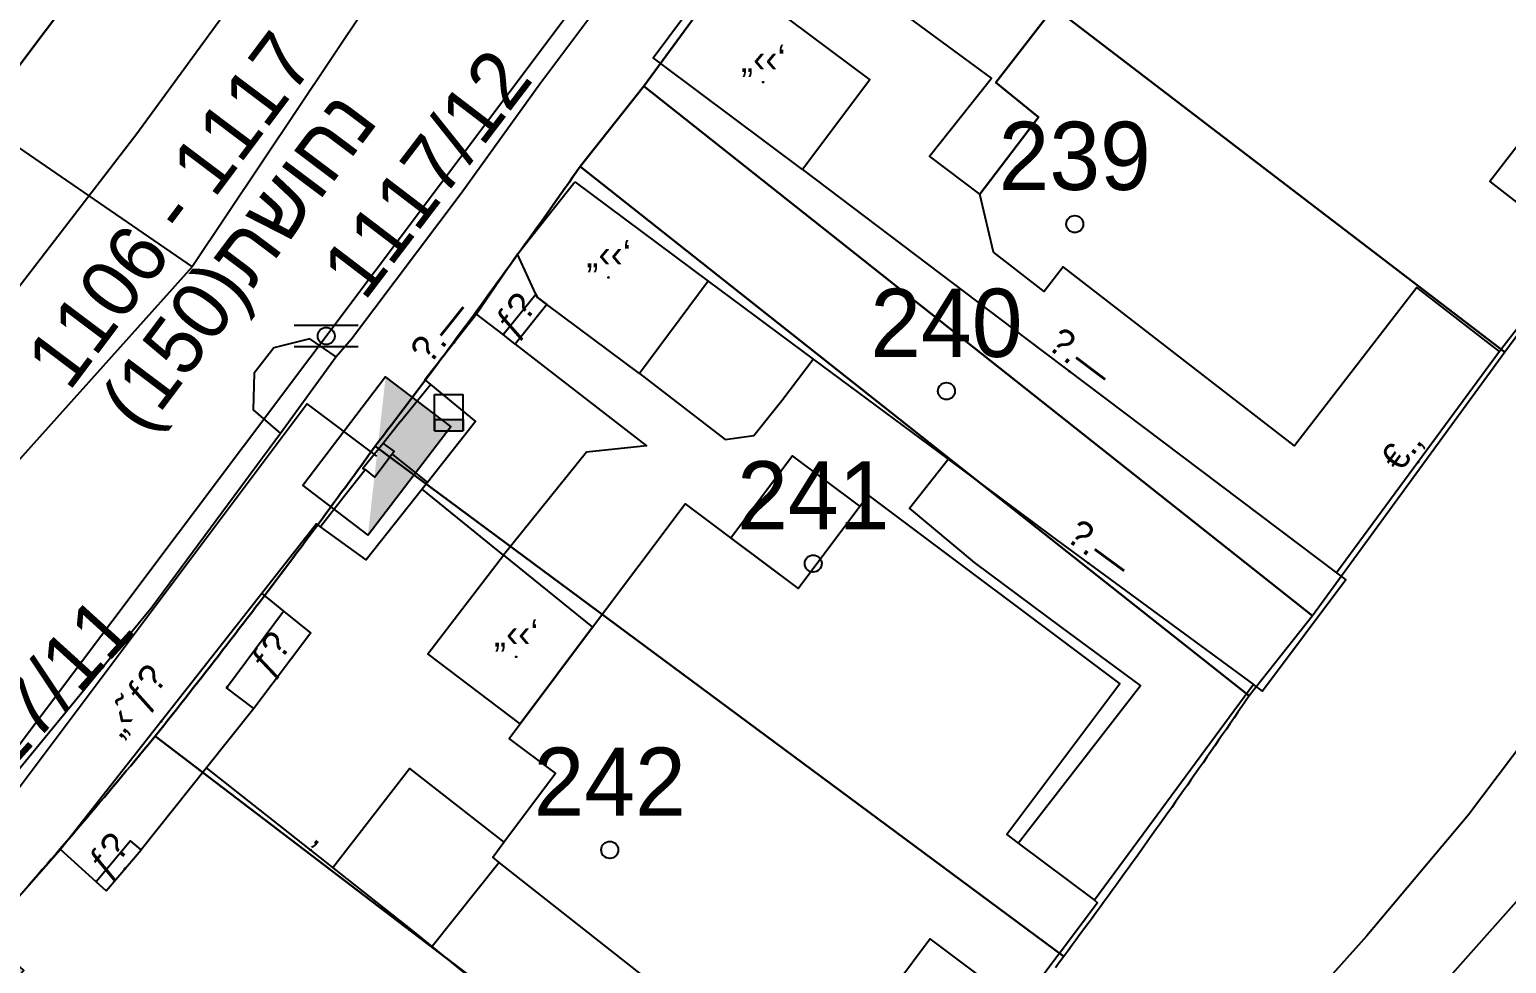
# Model space of a CAD drawing. Header units: metres. Extents: x 218299 to 220222, y 572714 to 574340.
# Drawn here: x 219218.68 to 219261.99, y 573281.87 to 573309.25 of the extents above; entities that cross this region are included whole.
import ezdxf
from ezdxf.enums import TextEntityAlignment as Align

# ---------------------------------------------------------------- set-up
doc = ezdxf.new("R2010")
doc.units = ezdxf.units.M
doc.header["$MEASUREMENT"] = 0
for name, color, linetype in [('1601', 44, 'LANDBORDER'), ('1602', 44, 'Continuous'), ('1603', 44, 'Continuous'), ('6091', 102, 'CABLEUNDEXIST03'), ('6151', 102, 'CABLEUNDEXIST03'), ('6261', 7, 'Continuous'), ('68152', 7, 'Continuous'), ('6911', 3, 'Continuous'), ('A_POINTS', 2, 'Continuous'), ('M2200', 253, 'Continuous'), ('M2207', 253, 'Continuous'), ('M2401', 7, 'Continuous'), ('M2404', 7, 'Continuous'), ('M2405', 253, 'Continuous'), ('M2407', 253, 'Continuous'), ('M2408', 253, 'Continuous'), ('M2412', 253, 'Continuous'), ('M2420', 253, 'Continuous'), ('M2601', 253, 'Continuous'), ('M2602', 253, 'Continuous'), ('M2605', 253, 'Continuous'), ('M5235', 253, 'Continuous')]:
    doc.layers.add(name, color=color, linetype=linetype)
doc.styles.add('HEBTXT', font='HEBTXT')
doc.styles.add('MAVAT_HEBTXT', font='HEBTXT')
doc.linetypes.add('CABLEUNDEXIST03', pattern='A,3.5,[222,elecad.shx,S=0.01,R=0,X=0,Y=0],1.5', length=5)
doc.linetypes.add('LANDBORDER', pattern='A,6.25,[208,elecad.shx,S=0.02,R=0,X=-0.6,Y=0],12.5,[208,elecad.shx,S=0.02,R=180,X=0.6,Y=0],6.25', length=25)

# ---------------------------------------------------------------- blocks, each defined once
blk = doc.blocks.new('6261')
blk.add_lwpolyline([(-2, -1.2), (2, -1.2), (2, 1.2), (-2, 1.2)], close=True)
at = {"color": 0}
blk.add_solid([(2, 1.2), (-2, -1.2), (2, -1.2)], dxfattribs=at)
at = {"color": 0, "style": 'HEBTXT'}
blk.add_attdef('PIL_NAME', (2.689, 2.418), '', height=1.7, dxfattribs=at)
at = {"style": 'HEBTXT'}
blk.add_attdef('CAMUT_MONIM', (2.489, 0.218), '', height=1.7, dxfattribs=at)
at = {"color": 0, "style": 'HEBTXT', "flags": 1}
for tag, p in [('TYPE', (2.585, -1.773)), ('MAP_TYPE', (2.689, -3.782))]:
    blk.add_attdef(tag, p, '', height=1.7, dxfattribs=at)
blk = doc.blocks.new('6911')
at = {"layer": 'A_POINTS'}
blk.add_circle((0, 0), 0.25, dxfattribs=at)
at = {"color": 0, "style": 'HEBTXT', "flags": 1}
blk.add_attdef('CODE', (-2.918, 6.399), '', height=1.7, dxfattribs=at)
at = {"color": 0, "style": 'HEBTXT'}
for tag, p in [('PATH', (0.169, 4.708)), ('HTCH', (0.169, 2.708))]:
    blk.add_attdef(tag, text='', height=1.7, dxfattribs=at).set_placement(p, align=Align.MIDDLE_CENTER)
blk = doc.blocks.new('68152')
at = {"color": 0}
for p, q in [((0.9375, 0.3125), (-0.9375, 0.3125)), ((0.9375, -0.3125), (-0.9375, -0.3125))]:
    blk.add_line(p, q, dxfattribs=at)
at = {"layer": 'A_POINTS'}
blk.add_circle((0, 0), 0.25, dxfattribs=at)
blk = doc.blocks.new('1603')
at = {"layer": 'A_POINTS'}
blk.add_circle((0, 0), 0.25, dxfattribs=at)
at = {"color": 0, "style": 'HEBTXT'}
blk.add_attdef('PARCEL_NUM', text='', height=2, dxfattribs=at).set_placement((0, 1), align=Align.CENTER)
at = {"color": 0, "style": 'HEBTXT', "flags": 1}
blk.add_attdef('LOT_NUM', text='', height=2, dxfattribs=at).set_placement((0, -2.5), align=Align.CENTER)
blk = doc.blocks.new('M2408')
blk.add_circle((0, 0), 0.025)
at = {"style": 'MAVAT_HEBTXT'}
blk.add_attdef('NAME', text='', height=0.8, dxfattribs=at).set_placement((0, 1.592), align=Align.MIDDLE)
blk = doc.blocks.new('M2601')
blk.add_circle((0, 0), 0.025)
at = {"style": 'MAVAT_HEBTXT'}
blk.add_attdef('NAME', text='', height=0.8, dxfattribs=at).set_placement((0, 1.592), align=Align.MIDDLE)
blk = doc.blocks.new('M2602')
blk.add_circle((0, 0), 0.025)
at = {"style": 'MAVAT_HEBTXT'}
blk.add_attdef('NAME', text='', height=0.8, dxfattribs=at).set_placement((0, 1.592), align=Align.MIDDLE)
blk = doc.blocks.new('M2605')
blk.add_circle((0, 0), 0.025)
at = {"style": 'MAVAT_HEBTXT'}
blk.add_attdef('NAME', text='', height=0.8, dxfattribs=at).set_placement((0, 1.592), align=Align.MIDDLE)
blk = doc.blocks.new('M2207')
blk.add_circle((0, 0), 0.025)
at = {"style": 'MAVAT_HEBTXT'}
blk.add_attdef('NAME', text='', height=0.8, dxfattribs=at).set_placement((0, 1.592), align=Align.MIDDLE)
blk = doc.blocks.new('M2412')
blk.add_circle((0, 0), 0.025)
at = {"style": 'MAVAT_HEBTXT'}
blk.add_attdef('NAME', text='', height=0.8, dxfattribs=at).set_placement((0, 1.592), align=Align.MIDDLE)
blk = doc.blocks.new('*U89')
at = {"linetype": 'Continuous'}
for p, q in [((-0.845, 0), (-0.845, -0.663)), ((0.845, 0), (0.845, -0.663))]:
    blk.add_line(p, q, dxfattribs=at)
blk.add_solid([(-0.845, 0), (-0.845, -0.663), (0.845, -0.663)], dxfattribs=at)
at = {"linetype": 'Continuous', "extrusion": (0, 0, -1)}
blk.add_solid([(0.845, 0), (-0.845, 0), (-0.845, -0.663)], dxfattribs=at)
blk = doc.blocks.new('M5235')
for points in [[(-0.845, 1.471), (0.845, 1.471)], [(-0.845, -0.663), (-0.845, 1.471)], [(0.845, -0.663), (0.845, 1.471)], [(-0.845, 0), (0.845, 0)], [(-0.845, -0.663), (0.845, -0.663)]]:
    blk.add_lwpolyline(points)
at = {"linetype": 'Continuous'}
blk.add_blockref('*U89', (0, 0), dxfattribs=at)
at = {"style": 'MAVAT_HEBTXT', "flags": 1}
for tag, p in [('MARK', (0, 2.721)), ('HEIGHT', (0, -1.915)), ('NAME', (0, -4.483))]:
    blk.add_attdef(tag, text='', height=0.8, dxfattribs=at).set_placement(p, align=Align.MIDDLE)
blk = doc.blocks.new('111')
at = {"layer": 'M2200'}
for points in [[(219264.973, 573309.277, 584.34), (219261.502, 573304.791, 584.34), (219264.095, 573302.785, 580.74)], [(219264.095, 573302.785, 580.74), (219261.792, 573299.809, 580.74), (219261.792, 573299.809, 580.74), (219259.365, 573301.686, 584.34), (219255.777, 573297.048, 584.34), (219248.992, 573302.298, 584.34), (219248.431, 573301.573, 581.1), (219246.95, 573302.719, 580.92), (219246.55, 573304.426, 581.1), (219248.271, 573306.683, 583.8), (219248.271, 573306.683, 583.8), (219247.021, 573307.693, 582.54), (219247.021, 573307.693, 582.54), (219249.669, 573311.115, 582.72)]]:
    blk.add_polyline3d(points, dxfattribs=at)
blk.add_polyline3d([(219243.272, 573295.605, 584.7), (219250.651, 573290.071, 584.7), (219247.337, 573285.653, 584.7), (219247.668, 573285.404, 584.252), (219249.907, 573283.726, 581.229), (219250.002, 573283.654, 581.1), (219247.725, 573280.618, 581.1), (219247.595, 573280.715, 581.278), (219245.094, 573282.591, 584.7), (219241.468, 573277.738, 584.7), (219232.455, 573284.838, 581.41), (219232.262, 573284.991, 581.34), (219232.589, 573285.427, 581.638), (219234.106, 573287.45, 583.02), (219232.744, 573288.472, 582.78), (219232.967, 573288.769, 582.79), (219233.067, 573288.902, 582.795), (219235.188, 573291.731, 582.893), (219237.903, 573295.351, 583.02), (219241.217, 573292.865, 584.7), (219241.217, 573292.865, 584.7), (219243.026, 573295.278, 584.7)], close=True, dxfattribs=at)
at = {"layer": 'M2207'}
for points in [[(219249.825, 573311.318, 581.46), (219247.021, 573307.693, 581.46), (219248.271, 573306.683, 581.46), (219246.55, 573304.426, 581.1), (219245.069, 573305.536, 581.1), (219246.893, 573307.827, 581.46), (219244.499, 573309.582, 580.973), (219244.237, 573309.775, 580.92), (219246.796, 573313.228, 581.094), (219246.834, 573313.279, 581.096), (219246.884, 573313.348, 581.1)], [(219241.352, 573305.144, 580.56), (219241.352, 573305.144, 580.56), (219237.244, 573308.21, 580.56), (219236.966, 573308.418, 580.56), (219236.966, 573308.418, 580.56), (219238.351, 573310.274, 580.56), (219238.579, 573310.104, 580.56), (219238.84, 573309.91, 580.56), (219239.42, 573310.687, 580.56), (219240.357, 573309.987, 580.56), (219243.318, 573307.777, 580.56), (219241.352, 573305.144, 580.56)], [(219234.671, 573304.782, 580.32), (219238.582, 573301.876, 580.32), (219238.582, 573301.876, 580.32), (219236.569, 573299.168, 580.32), (219236.569, 573299.168, 580.32), (219236.569, 573299.168, 580.32), (219233.852, 573301.187, 580.32), (219233.564, 573301.401, 580.32), (219233.564, 573301.401, 580.32), (219233.522, 573301.496, 580.374), (219232.992, 573302.667, 581.04), (219232.992, 573302.667, 581.04), (219234.671, 573304.782, 580.32)], [(219241.217, 573292.865, 581.76), (219243.026, 573295.278, 581.76), (219241.055, 573296.757, 581.28), (219239.245, 573294.344, 581.28), (219241.217, 573292.865, 581.76)], [(219235.188, 573291.731, 581.28), (219233.067, 573288.902, 581.28), (219230.363, 573290.948, 581.28), (219232.576, 573293.837, 581.28), (219232.576, 573293.837, 581.28), (219232.576, 573293.837, 581.28), (219235.188, 573291.731, 581.28)]]:
    blk.add_polyline3d(points, close=True, dxfattribs=at)
at = {"layer": 'M2401'}
for points in [[(219236.463, 573311.407, 578.46), (219233.64, 573307.645, 578.46), (219231.333, 573304.442, 578.46), (219228.117, 573300.174, 578.58), (219227.669, 573299.652, 578.58), (219226.899, 573300.181, 578.58), (219225.847, 573299.923, 578.58), (219225.27, 573299.178, 578.58), (219225.237, 573298.103, 578.58), (219226.042, 573297.404, 578.58), (219222.26, 573292.304, 578.58), (219217.695, 573286.761, 578.46)], [(219216.497, 573299.294, 578.22), (219221.824, 573306.2, 578.1), (219225.429, 573311.145, 578.1), (219225.081, 573313.043, 578.22), (219228.396, 573317.596, 578.1), (219233.916, 573324.989, 577.86), (219238.187, 573330.899, 577.62), (219243.129, 573337.597, 577.38), (219247.172, 573342.951, 577.38), (219250.154, 573346.882, 577.38), (219252.182, 573347.264, 577.26), (219255.764, 573352.081, 577.02)]]:
    blk.add_polyline3d(points, dxfattribs=at)
at = {"layer": 'M2404'}
for points in [[(219236.463, 573311.407, 578.46), (219233.64, 573307.645, 578.46), (219231.333, 573304.442, 578.46), (219228.117, 573300.174, 578.58), (219227.669, 573299.652, 578.58), (219226.899, 573300.181, 578.58), (219225.847, 573299.923, 578.58), (219225.27, 573299.178, 578.58), (219225.237, 573298.103, 578.58), (219226.042, 573297.404, 578.58), (219222.26, 573292.304, 578.58), (219217.695, 573286.761, 578.46)], [(219216.497, 573299.294, 578.22), (219221.824, 573306.2, 578.1), (219225.429, 573311.145, 578.1), (219225.081, 573313.043, 578.22), (219228.396, 573317.596, 578.1), (219233.916, 573324.989, 577.86), (219238.187, 573330.899, 577.62), (219243.129, 573337.597, 577.38), (219247.172, 573342.951, 577.38), (219250.154, 573346.882, 577.38), (219252.182, 573347.264, 577.26), (219255.764, 573352.081, 577.02)]]:
    blk.add_polyline3d(points, dxfattribs=at)
at = {"layer": 'M2405'}
blk.add_polyline3d([(219211.897, 573227.081, 571.929), (219221.354, 573237.237, 572.319), (219223.856, 573239.769, 572.319), (219229.117, 573244.709, 572.889), (219229.235, 573244.805, 572.908), (219229.841, 573245.359, 573.003), (219230.392, 573245.969, 573.085), (219230.882, 573246.63, 573.154), (219231.308, 573247.336, 573.209), (219231.664, 573248.08, 573.249), (219231.9, 573248.515, 573.338), (219232.701, 573249.904, 573.594), (219233.561, 573251.265, 573.804), (219234.478, 573252.594, 573.968), (219235.451, 573253.889, 574.085), (219236.476, 573255.145, 574.156), (219237.552, 573256.361, 574.179), (219243.836, 573262.721, 574.779), (219249.788, 573269.977, 575.199), (219251.206, 573271.567, 575.229), (219258.527, 573279.46, 575.379), (219265.742, 573287.569, 575.619)], dxfattribs=at)
at = {"layer": 'M2407'}
for points in [[(219232.918, 573300.028, 578.912), (219236.777, 573297.048, 579.032), (219235.009, 573296.865, 579.032), (219232.576, 573293.837, 579.032)], [(219236.569, 573299.168, 578.972), (219239.082, 573297.23, 578.972), (219239.921, 573297.351, 578.972), (219240.74, 573298.371, 578.972), (219241.66, 573299.591, 578.972)], [(219247.668, 573285.404, 579.032), (219251.263, 573290.019, 579.032), (219248.95, 573291.721, 579.032), (219246.396, 573293.625, 579.032), (219244.488, 573295.219, 579.032), (219245.616, 573296.654, 578.972)], [(219227.573, 573284.686, 579.272), (219229.823, 573287.591, 579.152), (219232.589, 573285.427, 579.152)], [(219232.455, 573284.838, 579.152), (219230.491, 573282.368, 579.152)]]:
    blk.add_polyline3d(points, dxfattribs=at)
at = {"layer": 'M2408'}
for points in [[(219232.992, 573302.667, 578.492), (219231.79, 573300.904, 578.492)], [(219227.669, 573299.652, 578.58), (219226.042, 573297.404, 578.58)], [(219229.547, 573297.751, 578.612), (219230.436, 573298.84, 578.612)], [(219229.047, 573297.118, 578.612), (219228.455, 573296.384, 578.612), (219228.533, 573296.351, 578.612)], [(219227.939, 573295.603, 578.612), (219227.211, 573294.675, 578.612)], [(219257.009, 573293.327, 578.205), (219257.287, 573293.122, 578.16), (219254.838, 573289.86, 578.16), (219254.579, 573290.051, 578.16)], [(219225.487, 573292.714, 578.372), (219219.583, 573285.215, 578.612)]]:
    blk.add_polyline3d(points, dxfattribs=at)
at = {"layer": 'M2412'}
for points in [[(219233.852, 573301.187, 578.912), (219232.918, 573300.028, 578.912), (219232.57, 573300.312, 578.552), (219232.57, 573300.312, 578.552), (219233.522, 573301.496, 578.552), (219233.564, 573301.401, 578.635)], [(219226.923, 573291.557, 579.032), (219226.902, 573291.529, 579.032), (219225.255, 573289.351, 579.032), (219224.459, 573289.953, 578.312), (219226.124, 573292.2, 578.312)], [(219220.922, 573284.002, 578.912), (219221.949, 573285.208, 578.912), (219221.949, 573285.208, 578.912), (219221.643, 573285.469, 578.552), (219220.628, 573284.268, 578.552)]]:
    blk.add_polyline3d(points, close=True, dxfattribs=at)
at = {"layer": 'M2420', "linetype": 'Continuous', "lineweight": -3}
for points in [[(219155.91, 573398.81), (219211.788, 573310.309), (219223.443, 573302.297)], [(219259.507, 573352.104), (219234.7, 573319.12), (219223.443, 573302.297)], [(219223.443, 573302.297), (219191, 573266.12), (219174, 573256.38)]]:
    blk.add_lwpolyline(points, dxfattribs=at)
at = {"layer": 'M2601'}
for points in [[(219232.576, 573293.837, 581.312), (219230.197, 573295.772, 581.192)], [(219229.962, 573282.799, 580.952), (219227.573, 573284.686, 580.952), (219223.868, 573287.612, 580.952)], [(219241.952, 573273.041, 581.192), (219229.962, 573282.799, 581.672), (219229.962, 573282.799, 581.672)]]:
    blk.add_polyline3d(points, dxfattribs=at)
at = {"layer": 'M2602'}
for points in [[(219261.792, 573299.809, 580.532), (219257.009, 573293.327, 580.292), (219257.009, 573293.327, 580.292)], [(219229.547, 573297.751, 579.992), (219229.547, 573297.751, 579.992), (219229.047, 573297.118, 579.992)], [(219229.047, 573297.118, 580.112), (219229.047, 573297.118, 580.112), (219229.37, 573296.879, 580.112), (219229.312, 573296.801, 580.112), (219228.805, 573296.127, 580.112), (219228.533, 573296.351, 580.112)], [(219229.312, 573296.801, 579.632), (219230.354, 573295.969, 579.632)], [(219228.533, 573296.351, 579.992), (219228.533, 573296.351, 579.992), (219227.939, 573295.603, 579.992), (219227.939, 573295.603, 579.992)]]:
    blk.add_polyline3d(points, dxfattribs=at)
at = {"layer": 'M2605'}
for points in [[(219241.352, 573305.144, 578.852), (219247.935, 573300.167, 578.852), (219257.009, 573293.327, 578.852), (219257.009, 573293.327, 578.852)], [(219238.582, 573301.876, 578.972), (219241.66, 573299.591, 578.972), (219245.616, 573296.654, 578.972), (219248.649, 573294.403, 578.972), (219254.579, 573290.051, 578.972), (219254.579, 573290.051, 578.972), (219249.907, 573283.726, 578.972)], [(219232.918, 573300.028, 578.912), (219232.57, 573300.312, 578.912), (219231.79, 573300.904, 578.912), (219231.79, 573300.904, 578.912), (219230.267, 573298.979, 578.912), (219230.267, 573298.979, 578.912), (219230.267, 573298.979, 578.912), (219230.436, 573298.84, 578.926), (219231.754, 573297.76, 579.032), (219230.354, 573295.969, 579.032), (219230.197, 573295.772, 579.032), (219228.546, 573293.703, 579.032), (219227.211, 573294.675, 579.032), (219227.098, 573294.757, 579.032), (219225.487, 573292.714, 579.032), (219225.487, 573292.714, 579.032), (219226.124, 573292.2, 579.032), (219226.923, 573291.557, 579.032)], [(219267.298, 573294.744, 577.779), (219260.883, 573286.228, 577.629), (219257.898, 573282.681, 577.539), (219252.72, 573276.903, 577.359), (219250.527, 573274.443, 577.359), (219244.766, 573268.396, 577.389), (219238.704, 573262.234, 577.389), (219232.725, 573256.283, 577.359), (219226.014, 573249.644, 577.134), (219223.797, 573247.573, 577.044), (219221.407, 573245.691, 576.819), (219218.892, 573243.366, 576.849), (219215.752, 573240.045, 576.954), (219212.242, 573236.792, 576.849), (219206.688, 573231.929, 576.564), (219206.975, 573231.542, 576.564), (219203.465, 573228.831, 576.609), (219197.215, 573224.585, 576.564), (219191.447, 573220.983, 576.294), (219188.915, 573219.431, 576.264), (219182.591, 573215.598, 576.144)], [(219225.255, 573289.351, 579.032), (219223.868, 573287.612, 579.032), (219221.949, 573285.208, 579.032)], [(219220.922, 573284.002, 578.972), (219220.922, 573284.002, 578.972), (219220.628, 573284.268, 578.972), (219219.583, 573285.215, 578.972), (219219.583, 573285.215, 578.972), (219216.359, 573281.557, 578.972), (219216.834, 573281.131, 578.972), (219217.886, 573280.189, 578.972), (219217.665, 573279.939, 578.972), (219217.289, 573279.514, 578.972), (219217.096, 573279.672, 578.972), (219215.645, 573278.059, 578.972), (219214.455, 573279.071, 578.972), (219214.282, 573279.218, 578.972), (219212.627, 573277.428, 578.972), (219213.49, 573276.556, 578.972), (219213.49, 573276.556, 578.972), (219213.49, 573276.556, 578.972)]]:
    blk.add_polyline3d(points, dxfattribs=at)
at = {"layer": 'M2207'}
ref = blk.add_blockref('M2207', (219240.197, 573307.705), dxfattribs=dict(at, xscale=0.5, yscale=0.5, zscale=0.5))
ref.add_attrib('NAME', '„‹‹‘', dxfattribs={"layer": '0', "height": 0.8, "style": 'MAVAT_HEBTXT'}).set_placement((219240.197, 573308.33), align=Align.MIDDLE)
ref = blk.add_blockref('M2207', (219235.661, 573301.984), dxfattribs=dict(at, xscale=0.5, yscale=0.5, zscale=0.5))
ref.add_attrib('NAME', '„‹‹‘', dxfattribs={"layer": '0', "height": 0.8, "style": 'MAVAT_HEBTXT'}).set_placement((219235.661, 573302.609), align=Align.MIDDLE)
ref = blk.add_blockref('M2207', (219232.951, 573290.863), dxfattribs=dict(at, xscale=0.5, yscale=0.5, zscale=0.5))
ref.add_attrib('NAME', '„‹‹‘', dxfattribs={"layer": '0', "height": 0.8, "style": 'MAVAT_HEBTXT'}).set_placement((219232.951, 573291.488), align=Align.MIDDLE)
at = {"layer": 'M2408'}
ref = blk.add_blockref('M2408', (219222.535, 573288.964), dxfattribs=dict(at, xscale=0.5, yscale=0.5, zscale=0.5))
ref.add_attrib('NAME', '„‹˜ƒ\x8e', dxfattribs={"layer": '0', "height": 0.8, "rotation": 51.7822, "style": 'MAVAT_HEBTXT'}).set_placement((219221.828, 573289.521), align=Align.MIDDLE)
at = {"layer": 'M2412'}
ref = blk.add_blockref('M2412', (219232.583, 573300.328), dxfattribs=dict(at, xscale=0.5, yscale=0.5, zscale=0.5))
ref.add_attrib('NAME', 'ƒ\x8e', dxfattribs={"layer": '0', "height": 0.8, "rotation": 51.2135, "style": 'MAVAT_HEBTXT'}).set_placement((219232.993, 573300.838), align=Align.MIDDLE)
ref = blk.add_blockref('M2412', (219224.476, 573289.975), dxfattribs=dict(at, xscale=0.5, yscale=0.5, zscale=0.5))
ref.add_attrib('NAME', 'ƒ\x8e', dxfattribs={"layer": '0', "height": 0.8, "rotation": 53.4714, "style": 'MAVAT_HEBTXT'}).set_placement((219225.809, 573290.907), align=Align.MIDDLE)
ref = blk.add_blockref('M2412', (219221.474, 573284.651), dxfattribs=dict(at, xscale=0.5, yscale=0.5, zscale=0.5))
ref.add_attrib('NAME', 'ƒ\x8e', dxfattribs={"layer": '0', "height": 0.8, "rotation": 49.5624, "style": 'MAVAT_HEBTXT'}).set_placement((219221.056, 573285.008), align=Align.MIDDLE)
at = {"layer": 'M2601'}
ref = blk.add_blockref('M2601', (219226.915, 573285.206), dxfattribs=dict(at, xscale=0.5, yscale=0.5, zscale=0.5))
ref.add_attrib('NAME', '‚', dxfattribs={"layer": '0', "height": 0.8, "rotation": 321.6925, "style": 'MAVAT_HEBTXT'}).set_placement((219227.256, 573285.637), align=Align.MIDDLE)
at = {"layer": 'M2602'}
ref = blk.add_blockref('M2602', (219259.401, 573296.568), dxfattribs=dict(at, xscale=0.5, yscale=0.5, zscale=0.5))
ref.add_attrib('NAME', '€.‚', dxfattribs={"layer": '0', "height": 0.8, "rotation": 53.5751, "style": 'MAVAT_HEBTXT'}).set_placement((219258.958, 573296.895), align=Align.MIDDLE)
at = {"layer": 'M2605'}
ref = blk.add_blockref('M2605', (219231.134, 573300.074), dxfattribs=dict(at, xscale=0.5, yscale=0.5, zscale=0.5))
ref.add_attrib('NAME', '\x9a.—', dxfattribs={"layer": '0', "height": 0.8, "rotation": 51.4187, "style": 'MAVAT_HEBTXT'}).set_placement((219230.704, 573300.417), align=Align.MIDDLE)
ref = blk.add_blockref('M2605', (219249.177, 573299.231), dxfattribs=dict(at, xscale=0.5, yscale=0.5, zscale=0.5))
ref.add_attrib('NAME', '\x9a.—', dxfattribs={"layer": '0', "height": 0.8, "rotation": 322.9928, "style": 'MAVAT_HEBTXT'}).set_placement((219249.508, 573299.67), align=Align.MIDDLE)
ref = blk.add_blockref('M2605', (219249.73, 573293.609), dxfattribs=dict(at, xscale=0.5, yscale=0.5, zscale=0.5))
ref.add_attrib('NAME', '\x9a.—', dxfattribs={"layer": '0', "height": 0.8, "rotation": 323.729, "style": 'MAVAT_HEBTXT'}).set_placement((219250.055, 573294.053), align=Align.MIDDLE)
at = {"layer": 'M5235', "xscale": 0.5, "yscale": 0.5, "zscale": 0.5}
blk.add_blockref('M5235', (219230.977, 573297.814, 578.672), dxfattribs=at)

msp = doc.modelspace()

# ---------------------------------------------------------------- linework, layer by layer
at = {"layer": '1601'}
msp.add_lwpolyline([(219268.512, 573308.694), (219261.942, 573299.793), (219256.307, 573292.067), (219254.445, 573289.714), (219254.2327, 573289.404), (219254.1196, 573289.2391), (219254.0062, 573289.0743), (219253.8928, 573288.9096), (219253.7792, 573288.745), (219253.6655, 573288.5804), (219253.5517, 573288.416), (219253.4377, 573288.2517), (219253.3236, 573288.0874), (219253.2094, 573287.9232), (219253.095, 573287.7592), (219252.9805, 573287.5952), (219252.8659, 573287.4313), (219252.7511, 573287.2675), (219252.6362, 573287.1038), (219252.5212, 573286.9402), (219252.406, 573286.7766), (219252.2907, 573286.6132), (219252.1753, 573286.4499), (219252.0598, 573286.2866), (219251.9441, 573286.1235), (219251.8283, 573285.9604), (219251.7124, 573285.7974), (219251.5963, 573285.6346), (219251.4801, 573285.4718), (219251.3638, 573285.3091), (219251.2473, 573285.1465), (219251.1307, 573284.984), (219251.014, 573284.8216), (219250.8972, 573284.6593), (219250.7802, 573284.497), (219250.6631, 573284.3349), (219250.5458, 573284.1729), (219250.4285, 573284.0109), (219250.311, 573283.8491), (219250.1934, 573283.6873), (219250.0756, 573283.5257), (219249.9577, 573283.3641), (219249.8397, 573283.2026), (219249.7216, 573283.0413), (219249.6033, 573282.88), (219249.4849, 573282.7188), (219249.3664, 573282.5577), (219249.2477, 573282.3967), (219249.1289, 573282.2358), (219249.01, 573282.075), (219248.8844, 573281.9069), (219248.7646, 573281.7468)], dxfattribs=at)
at = {"layer": '1602'}
for points in [[(219210.476, 573297.701), (219222.036, 573313.071), (219234.516, 573329.991), (219249.256, 573349.927)], [(219242.096, 573314.968), (219236.691, 573307.59), (219234.829, 573305.238), (219234.6148, 573304.9321), (219234.4998, 573304.7685), (219234.3847, 573304.6049), (219234.2695, 573304.4414), (219234.1541, 573304.2781), (219234.0386, 573304.1148), (219233.9229, 573303.9516), (219233.8071, 573303.7886), (219233.6911, 573303.6256), (219233.575, 573303.4628), (219233.4587, 573303.3001), (219233.3423, 573303.1374), (219233.2258, 573302.9749), (219233.1091, 573302.8124), (219232.9923, 573302.6501), (219232.8753, 573302.4879), (219232.7582, 573302.3258), (219232.6409, 573302.1638), (219232.5235, 573302.0018), (219232.406, 573301.84), (219232.2883, 573301.6783), (219232.1704, 573301.5167), (219232.0525, 573301.3552), (219231.9343, 573301.1939), (219231.8161, 573301.0326), (219231.6976, 573300.8714), (219231.5791, 573300.7103), (219231.4604, 573300.5494), (219231.3416, 573300.3885), (219231.2226, 573300.2277), (219231.1034, 573300.0671), (219230.9842, 573299.9065), (219230.8648, 573299.7461), (219230.7452, 573299.5858), (219230.6255, 573299.4255), (219230.5057, 573299.2654), (219230.3857, 573299.1054), (219230.2656, 573298.9455), (219230.1453, 573298.7857), (219230.0249, 573298.626), (219229.9043, 573298.4664), (219229.7836, 573298.3069), (219229.6628, 573298.1476), (219229.5418, 573297.9883), (219229.4207, 573297.8292), (219229.2994, 573297.6701), (219229.178, 573297.5112), (219229.0565, 573297.3523), (219228.9348, 573297.1936), (219228.813, 573297.035), (219228.6558, 573296.8175), (219228.5384, 573296.6556), (219228.4209, 573296.4937), (219228.3033, 573296.332), (219228.1855, 573296.1703), (219228.0676, 573296.0088), (219227.9495, 573295.8474), (219227.8313, 573295.686), (219227.713, 573295.5248), (219227.5945, 573295.3637), (219227.4758, 573295.2027), (219227.3571, 573295.0418), (219227.2381, 573294.881), (219227.1191, 573294.7203), (219226.9999, 573294.5597), (219226.8805, 573294.3992), (219226.761, 573294.2388), (219226.6414, 573294.0785), (219226.5216, 573293.9184), (219226.4017, 573293.7583), (219226.2816, 573293.5984), (219226.1614, 573293.4385), (219226.041, 573293.2788), (219225.9206, 573293.1192), (219225.7999, 573292.9596), (219225.6791, 573292.8002), (219225.5582, 573292.6409), (219225.4372, 573292.4817), (219225.316, 573292.3226), (219225.1946, 573292.1636), (219225.0731, 573292.0048), (219224.9515, 573291.846), (219224.8298, 573291.6873), (219224.7079, 573291.5288), (219224.5858, 573291.3703), (219224.4636, 573291.212), (219224.3413, 573291.0538), (219224.2188, 573290.8956), (219224.0962, 573290.7376), (219223.9735, 573290.5797), (219223.8506, 573290.4219), (219223.7276, 573290.2643), (219223.6044, 573290.1067), (219223.4811, 573289.9492), (219223.3576, 573289.7919), (219223.234, 573289.6346), (219223.1103, 573289.4775), (219222.9864, 573289.3205), (219222.8624, 573289.1636), (219222.7383, 573289.0067), (219222.614, 573288.8501), (219222.4896, 573288.6935), (219222.365, 573288.537), (219222.1565, 573288.2853), (219222.0287, 573288.1314), (219221.9008, 573287.9777), (219221.7728, 573287.8241), (219221.6446, 573287.6705), (219221.5163, 573287.5171), (219221.3878, 573287.3638), (219221.2592, 573287.2107), (219221.1305, 573287.0576), (219221.0016, 573286.9046), (219220.8726, 573286.7518), (219220.7435, 573286.5991), (219220.6142, 573286.4465), (219220.4848, 573286.294), (219220.3553, 573286.1416), (219220.2256, 573285.9893), (219220.0958, 573285.8372), (219219.9658, 573285.6852), (219219.8357, 573285.5332), (219219.7055, 573285.3814), (219219.5752, 573285.2298), (219219.4447, 573285.0782), (219219.3141, 573284.9267), (219219.1833, 573284.7754), (219219.0524, 573284.6242), (219218.9214, 573284.4731), (219218.7902, 573284.3221), (219218.6589, 573284.1712)], [(219218.6581, 573311.5993), (219218.8581, 573311.5994), (219219.076, 573311.611), (219219.2756, 573311.6226), (219219.4745, 573311.6441), (219219.6719, 573311.6756), (219219.8676, 573311.7169), (219220.061, 573311.7679), (219220.2516, 573311.8285), (219220.4389, 573311.8986), (219220.6224, 573311.9779), (219220.8018, 573312.0663), (219220.9765, 573312.1636), (219221.1462, 573312.2695), (219221.3103, 573312.3837), (219221.4685, 573312.506), (219221.6205, 573312.636), (219221.7657, 573312.7735), (219221.9039, 573312.9181), (219222.036, 573313.071), (219210.476, 573297.701)], [(219242.232, 573273.4), (219222.365, 573288.537), (219222.4896, 573288.6935), (219222.614, 573288.8501), (219222.7383, 573289.0067), (219222.8624, 573289.1636), (219222.9864, 573289.3205), (219223.1103, 573289.4775), (219223.234, 573289.6346), (219223.3576, 573289.7919), (219223.4811, 573289.9492), (219223.6044, 573290.1067), (219223.7276, 573290.2643), (219223.8506, 573290.4219), (219223.9735, 573290.5797), (219224.0962, 573290.7376), (219224.2188, 573290.8956), (219224.3413, 573291.0538), (219224.4636, 573291.212), (219224.5858, 573291.3703), (219224.7079, 573291.5288), (219224.8298, 573291.6873), (219224.9515, 573291.846), (219225.0731, 573292.0048), (219225.1946, 573292.1636), (219225.316, 573292.3226), (219225.4372, 573292.4817), (219225.5582, 573292.6409), (219225.6791, 573292.8002), (219225.7999, 573292.9596), (219225.9206, 573293.1192), (219226.041, 573293.2788), (219226.1614, 573293.4385), (219226.2816, 573293.5984), (219226.4017, 573293.7583), (219226.5216, 573293.9184), (219226.6414, 573294.0785), (219226.761, 573294.2388), (219226.8805, 573294.3992), (219226.9999, 573294.5597), (219227.1191, 573294.7203), (219227.2381, 573294.881), (219227.3571, 573295.0418), (219227.4758, 573295.2027), (219227.5945, 573295.3637), (219227.713, 573295.5248), (219227.8313, 573295.686), (219227.9495, 573295.8474), (219228.0676, 573296.0088), (219228.1855, 573296.1703), (219228.3033, 573296.332), (219228.4209, 573296.4937), (219228.5384, 573296.6556), (219228.6558, 573296.8175), (219228.813, 573297.035), (219249.01, 573282.075), (219248.8844, 573281.9069), (219248.7646, 573281.7468)], [(219218.6589, 573284.1712), (219218.7902, 573284.3221), (219218.9214, 573284.4731), (219219.0524, 573284.6242), (219219.1833, 573284.7754), (219219.3141, 573284.9267), (219219.4447, 573285.0782), (219219.5752, 573285.2298), (219219.7055, 573285.3814), (219219.8357, 573285.5332), (219219.9658, 573285.6852), (219220.0958, 573285.8372), (219220.2256, 573285.9893), (219220.3553, 573286.1416), (219220.4848, 573286.294), (219220.6142, 573286.4465), (219220.7435, 573286.5991), (219220.8726, 573286.7518), (219221.0016, 573286.9046), (219221.1305, 573287.0576), (219221.2592, 573287.2107), (219221.3878, 573287.3638), (219221.5163, 573287.5171), (219221.6446, 573287.6705), (219221.7728, 573287.8241), (219221.9008, 573287.9777), (219222.0287, 573288.1314), (219222.1565, 573288.2853), (219222.365, 573288.537), (219242.232, 573273.4)]]:
    msp.add_lwpolyline(points, dxfattribs=at)
for points in [[(219261.942, 573299.793), (219242.096, 573314.968), (219248.434, 573323.525), (219268.512, 573308.694)], [(219256.307, 573292.067), (219236.691, 573307.59), (219242.096, 573314.968), (219261.942, 573299.793)], [(219254.445, 573289.714), (219234.829, 573305.238), (219236.691, 573307.59), (219256.307, 573292.067)], [(219249.01, 573282.075), (219228.813, 573297.035), (219228.9348, 573297.1936), (219229.0565, 573297.3523), (219229.178, 573297.5112), (219229.2994, 573297.6701), (219229.4207, 573297.8292), (219229.5418, 573297.9883), (219229.6628, 573298.1476), (219229.7836, 573298.3069), (219229.9043, 573298.4664), (219230.0249, 573298.626), (219230.1453, 573298.7857), (219230.2656, 573298.9455), (219230.3857, 573299.1054), (219230.5057, 573299.2654), (219230.6255, 573299.4255), (219230.7452, 573299.5858), (219230.8648, 573299.7461), (219230.9842, 573299.9065), (219231.1034, 573300.0671), (219231.2226, 573300.2277), (219231.3416, 573300.3885), (219231.4604, 573300.5494), (219231.5791, 573300.7103), (219231.6976, 573300.8714), (219231.8161, 573301.0326), (219231.9343, 573301.1939), (219232.0525, 573301.3552), (219232.1704, 573301.5167), (219232.2883, 573301.6783), (219232.406, 573301.84), (219232.5235, 573302.0018), (219232.6409, 573302.1638), (219232.7582, 573302.3258), (219232.8753, 573302.4879), (219232.9923, 573302.6501), (219233.1091, 573302.8124), (219233.2258, 573302.9749), (219233.3423, 573303.1374), (219233.4587, 573303.3001), (219233.575, 573303.4628), (219233.6911, 573303.6256), (219233.8071, 573303.7886), (219233.9229, 573303.9516), (219234.0386, 573304.1148), (219234.1541, 573304.2781), (219234.2695, 573304.4414), (219234.3847, 573304.6049), (219234.4998, 573304.7685), (219234.6148, 573304.9321), (219234.829, 573305.238), (219254.445, 573289.714), (219254.2327, 573289.404), (219254.1196, 573289.2391), (219254.0062, 573289.0743), (219253.8928, 573288.9096), (219253.7792, 573288.745), (219253.6655, 573288.5804), (219253.5517, 573288.416), (219253.4377, 573288.2517), (219253.3236, 573288.0874), (219253.2094, 573287.9232), (219253.095, 573287.7592), (219252.9805, 573287.5952), (219252.8659, 573287.4313), (219252.7511, 573287.2675), (219252.6362, 573287.1038), (219252.5212, 573286.9402), (219252.406, 573286.7766), (219252.2907, 573286.6132), (219252.1753, 573286.4499), (219252.0598, 573286.2866), (219251.9441, 573286.1235), (219251.8283, 573285.9604), (219251.7124, 573285.7974), (219251.5963, 573285.6346), (219251.4801, 573285.4718), (219251.3638, 573285.3091), (219251.2473, 573285.1465), (219251.1307, 573284.984), (219251.014, 573284.8216), (219250.8972, 573284.6593), (219250.7802, 573284.497), (219250.6631, 573284.3349), (219250.5458, 573284.1729), (219250.4285, 573284.0109), (219250.311, 573283.8491), (219250.1934, 573283.6873), (219250.0756, 573283.5257), (219249.9577, 573283.3641), (219249.8397, 573283.2026), (219249.7216, 573283.0413), (219249.6033, 573282.88), (219249.4849, 573282.7188), (219249.3664, 573282.5577), (219249.2477, 573282.3967), (219249.1289, 573282.2358)]]:
    msp.add_lwpolyline(points, close=True, dxfattribs=at)
at = {"layer": '6091'}
msp.add_lwpolyline([(219295.3424, 573421.1759), (219294.305, 573413.3803), (219293.47, 573408.5095), (219291.1708, 573400.0866), (219286.419, 573384.466), (219277.9884, 573368.8453), (219265.4192, 573350.9275), (219263.5399, 573348.3897), (219215.3033, 573284.1936), (219213.1404, 573282.0327), (219192.6459, 573261.3166), (219185.7485, 573255.96), (219177.402, 573250.0513), (219169.4241, 573245.0775), (219161.1517, 573239.9228), (219151.8757, 573235.6133), (219142.6529, 573231.2696)], dxfattribs=at)
at = {"layer": '6151'}
msp.add_lwpolyline([(219228.8616, 573296.7482), (219226.8247, 573298.2784), (219215.871, 573283.7006), (219214.919, 573282.7495), (219216.2742, 573280.9978)], dxfattribs=at)

# ---------------------------------------------------------------- block references
msp.add_blockref('111', (0, 0))
at = {"layer": '1603'}
for p, values in [((219249.3318, 573303.5471), {'PARCEL_NUM': '239'}), ((219245.5684, 573298.6519), {'PARCEL_NUM': '240'}), ((219241.6625, 573293.5953), {'PARCEL_NUM': '241'}), ((219235.6937, 573285.202), {'PARCEL_NUM': '242'})]:
    msp.add_blockref('1603', p, dxfattribs=at).add_auto_attribs(values)
at = {"layer": '6261'}
ref = msp.add_blockref('6261', (219228.8616, 573296.7482), dxfattribs=dict(at, rotation=52.63999999998376))
ref.add_attrib('PIL_NAME', '1117/12', (219228.4988, 573301.2534), dxfattribs={"layer": '0', "color": 0, "height": 1.7, "rotation": 52.64, "style": 'HEBTXT'})
ref = msp.add_blockref('6261', (219216.2742, 573280.9978), dxfattribs=dict(at, rotation=47.74999999998527))
ref.add_attrib('PIL_NAME', '1117/11', (219216.2967, 573285.5175), dxfattribs={"layer": '0', "color": 0, "height": 1.7, "rotation": 47.75, "style": 'HEBTXT'})
at = {"layer": '68152'}
msp.add_blockref('68152', (219227.3797, 573300.2655), dxfattribs=at)
at = {"layer": '6911'}
ref = msp.add_blockref('6911', (219227.3797, 573300.2655), dxfattribs=dict(at, rotation=53.079))
ref.add_attrib('PATH', '1106 - 1117', dxfattribs={"layer": '0', "color": 0, "height": 1.7, "rotation": 53.079, "style": 'HEBTXT'}).set_placement((219222.8014, 573303.9692), align=Align.MIDDLE_CENTER)
ref.add_attrib('HTCH', '(150)תשוחנ', dxfattribs={"layer": '0', "color": 0, "height": 1.7, "rotation": 53.079, "style": 'HEBTXT'}).set_placement((219224.8, 573302.4675), align=Align.MIDDLE_CENTER)

doc.saveas('drawing.dxf')
